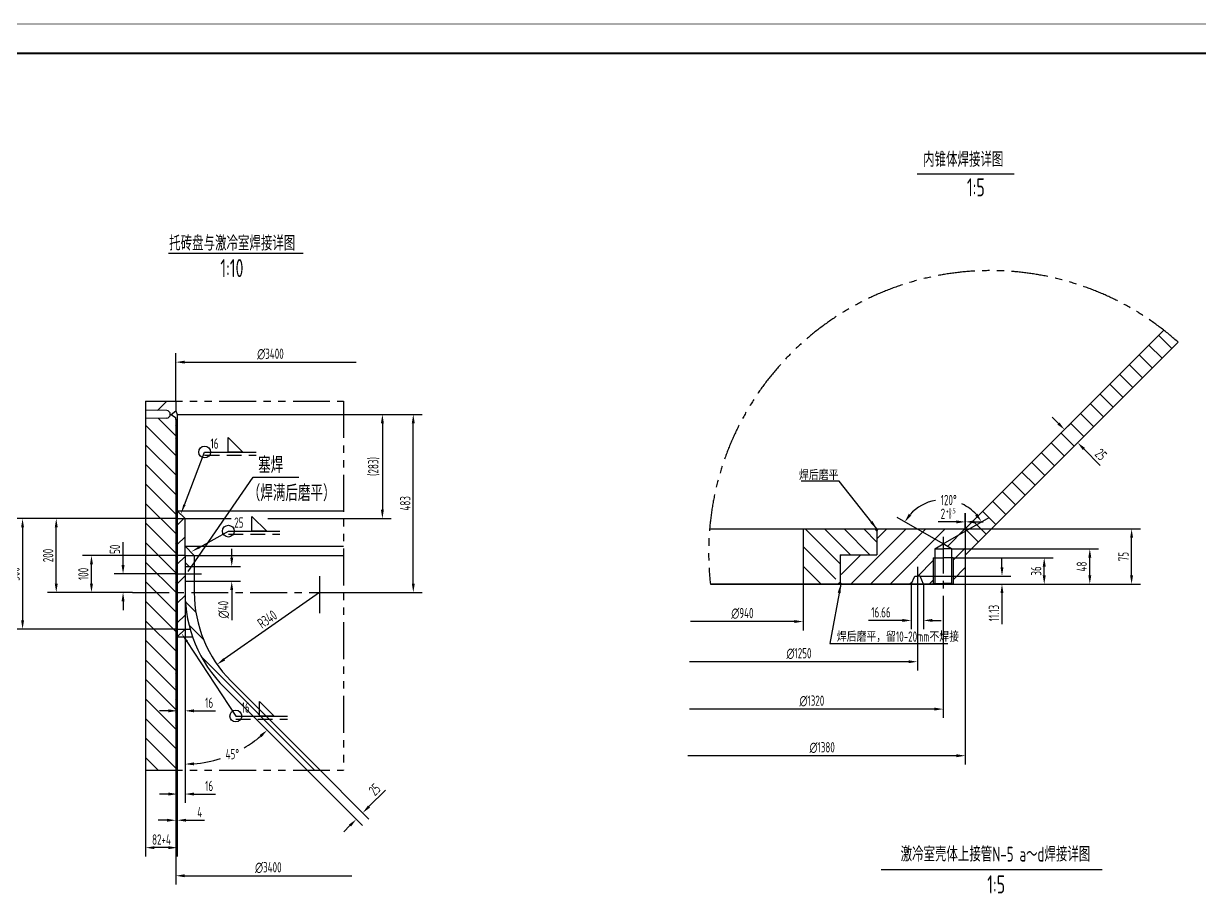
# Model space of a CAD drawing. Extents: x -2 to 23782, y -2 to 16822.
# Drawn here: x 9258 to 17238, y 10922 to 16822 of the extents above; entities that cross this region are included whole.
import ezdxf
from ezdxf.enums import TextEntityAlignment as Align

# ---------------------------------------------------------------- set-up
doc = ezdxf.new("R2010")
doc.units = 0
doc.header["$LTSCALE"] = 200
doc.header["$MEASUREMENT"] = 0
for name, pattern in [('F', [0.75, 0.5, -0.25]), ('G', [2, 1.25, -0.25, 0.25, -0.25]), ('K', [2.5, 1.25, -0.25, 0.25, -0.25, 0.25, -0.25])]:
    doc.linetypes.add(name, pattern=pattern)
doc.layers.get('0').update_dxf_attribs({"linetype": 'CONTINUOUS'})
doc.layers.get('DEFPOINTS').update_dxf_attribs({"linetype": 'CONTINUOUS'})
for name, color, linetype in [('01', 7, 'CONTINUOUS'), ('02', 1, 'CONTINUOUS'), ('04', 2, 'F'), ('05', 4, 'G'), ('07', 6, 'K'), ('08', 1, 'CONTINUOUS'), ('11', 3, 'CONTINUOUS'), ('13', 3, 'CONTINUOUS')]:
    doc.layers.add(name, color=color, linetype=linetype)
doc.styles.get("Standard").update_dxf_attribs({"font": 'isocp.shx', "width": 0.707, "bigfont": 'intecad.shx'})
doc.dimstyles.new('INTE', dxfattribs={"dimscale": 20, "dimtxt": 3.5, "dimasz": 3, "dimexe": 3, "dimexo": 0, "dimgap": 1, "dimtad": 1, "dimdec": 3, "dimdsep": 46, "dimtxsty": 'Standard', "dimcen": 0, "dimclrd": 1, "dimclre": 1, "dimclrt": 3, "dimaunit": 1, "dimadec": 0, "dimazin": 0, "dimtfac": 1, "dimtdec": 4, "dimtofl": 0, "dimtmove": 0, "dimatfit": 0, "dimfxl": 0, "dimtzin": 0, "dimarcsym": 0})
doc.dimstyles.new('INTE$2', dxfattribs={"dimscale": 20, "dimtxt": 3.5, "dimasz": 3, "dimexe": 3, "dimexo": 0, "dimgap": 1, "dimtad": 1, "dimtih": 1, "dimtoh": 1, "dimdec": 3, "dimdsep": 46, "dimtxsty": 'Standard', "dimcen": 0, "dimclrd": 1, "dimclre": 1, "dimclrt": 3, "dimaunit": 1, "dimadec": 3, "dimazin": 0, "dimtfac": 1, "dimtdec": 4, "dimtofl": 0, "dimtmove": 0, "dimatfit": 0, "dimfxl": 0, "dimtzin": 0, "dimarcsym": 0})
pattern_1 = [(135, (-5774.82, -19891.4), (-66.29126, -66.29126), [])]
pattern_2 = [(135, (-1336.6, -13133.7), (-66.29126, -66.29126), [])]

# ---------------------------------------------------------------- blocks, each defined once
blk = doc.blocks.new('*D109')
at = {"color": 1, "linetype": 'ByBlock'}
blk.add_line((11266.7, 12964.4), (10620.2, 12510.4), dxfattribs=at)
blk.add_solid([(10614.5, 12518.6), (10625.9, 12502.2), (10571.1, 12475.9)], dxfattribs=at)
at = {"layer": 'DEFPOINTS', "color": 0, "linetype": 'ByBlock'}
for p in [(11266.7, 12964.4), (10571.1, 12475.9)]:
    blk.add_point(p, dxfattribs=at)
at = {"color": 3, "linetype": 'ByBlock', "insert": (10911.8, 12782.4), "char_height": 70, "attachment_point": 5, "rotation": 35.07858}
blk.add_mtext('R340', dxfattribs=at)
blk = doc.blocks.new('*D110')
at = {"color": 1, "linetype": 'ByBlock'}
for p, q in [((10301.7, 12714.4), (10301.7, 12100.9)), ((10354.2, 12714.4), (10354.2, 12100.9)), ((10241.7, 12160.9), (10181.7, 12160.9)), ((10414.2, 12160.9), (10561.2, 12160.9))]:
    blk.add_line(p, q, dxfattribs=at)
for points in [[(10241.7, 12170.9), (10241.7, 12150.9), (10301.7, 12160.9)], [(10414.2, 12170.9), (10414.2, 12150.9), (10354.2, 12160.9)]]:
    blk.add_solid(points, dxfattribs=at)
at = {"layer": 'DEFPOINTS', "color": 0, "linetype": 'ByBlock'}
for p in [(10301.7, 12714.4), (10354.2, 12714.4), (10354.2, 12160.9)]:
    blk.add_point(p, dxfattribs=at)
at = {"color": 3, "linetype": 'ByBlock', "insert": (10517.7, 12215.9), "char_height": 70, "attachment_point": 5}
blk.add_mtext('16', dxfattribs=at)
blk = doc.blocks.new('*D111')
at = {"color": 1, "linetype": 'ByBlock'}
for p, q in [((10301.7, 13464.4), (9191.7, 13464.4)), ((9251.7, 13404.4), (9251.7, 12774.4)), ((10301.7, 12714.4), (9191.7, 12714.4))]:
    blk.add_line(p, q, dxfattribs=at)
for points in [[(9241.7, 13404.4), (9261.7, 13404.4), (9251.7, 13464.4)], [(9241.7, 12774.4), (9261.7, 12774.4), (9251.7, 12714.4)]]:
    blk.add_solid(points, dxfattribs=at)
at = {"layer": 'DEFPOINTS', "color": 0, "linetype": 'ByBlock'}
for p in [(10301.7, 13464.4), (9251.7, 12714.4), (10301.7, 12714.4)]:
    blk.add_point(p, dxfattribs=at)
at = {"color": 3, "linetype": 'ByBlock', "insert": (9196.7, 13089.4), "char_height": 70, "attachment_point": 5, "rotation": 90}
blk.add_mtext('300', dxfattribs=at)
blk = doc.blocks.new('*D112')
at = {"color": 1, "linetype": 'ByBlock'}
for p, q in [((10301.7, 13464.4), (9420.2, 13464.4)), ((9480.2, 13024.4), (9480.2, 13404.4)), ((9996.9, 12964.4), (9420.2, 12964.4))]:
    blk.add_line(p, q, dxfattribs=at)
for points in [[(9470.2, 13404.4), (9490.2, 13404.4), (9480.2, 13464.4)], [(9470.2, 13024.4), (9490.2, 13024.4), (9480.2, 12964.4)]]:
    blk.add_solid(points, dxfattribs=at)
at = {"layer": 'DEFPOINTS', "color": 0, "linetype": 'ByBlock'}
for p in [(9480.2, 13464.4), (10301.7, 13464.4), (9996.9, 12964.4)]:
    blk.add_point(p, dxfattribs=at)
at = {"color": 3, "linetype": 'ByBlock', "insert": (9425.2, 13214.4), "char_height": 70, "attachment_point": 5, "rotation": 90}
blk.add_mtext('200', dxfattribs=at)
blk = doc.blocks.new('*D113')
at = {"color": 1, "linetype": 'ByBlock'}
for p, q in [((10354.2, 13214.4), (9659.2, 13214.4)), ((9719.2, 13024.4), (9719.2, 13154.4)), ((9996.9, 12964.4), (9659.2, 12964.4))]:
    blk.add_line(p, q, dxfattribs=at)
for points in [[(9709.2, 13154.4), (9729.2, 13154.4), (9719.2, 13214.4)], [(9709.2, 13024.4), (9729.2, 13024.4), (9719.2, 12964.4)]]:
    blk.add_solid(points, dxfattribs=at)
at = {"layer": 'DEFPOINTS', "color": 0, "linetype": 'ByBlock'}
for p in [(9719.2, 13214.4), (10354.2, 13214.4), (9996.9, 12964.4)]:
    blk.add_point(p, dxfattribs=at)
at = {"color": 3, "linetype": 'ByBlock', "insert": (9664.2, 13089.4), "char_height": 70, "attachment_point": 5, "rotation": 90}
blk.add_mtext('100', dxfattribs=at)
blk = doc.blocks.new('*D114')
at = {"color": 1, "linetype": 'ByBlock'}
for p, q in [((9933.6, 13149.4), (9933.6, 13303.9)), ((10287.9, 13089.4), (9873.6, 13089.4)), ((9996.9, 12964.4), (9873.6, 12964.4)), ((9933.6, 12904.4), (9933.6, 12844.4))]:
    blk.add_line(p, q, dxfattribs=at)
for points in [[(9923.6, 13149.4), (9943.6, 13149.4), (9933.6, 13089.4)], [(9923.6, 12904.4), (9943.6, 12904.4), (9933.6, 12964.4)]]:
    blk.add_solid(points, dxfattribs=at)
at = {"layer": 'DEFPOINTS', "color": 0, "linetype": 'ByBlock'}
for p in [(9933.6, 13089.4), (10287.9, 13089.4), (9996.9, 12964.4)]:
    blk.add_point(p, dxfattribs=at)
at = {"color": 3, "linetype": 'ByBlock', "insert": (9878.6, 13256.7), "char_height": 70, "attachment_point": 5, "rotation": 90}
blk.add_mtext('50', dxfattribs=at)
blk = doc.blocks.new('*D115')
at = {"color": 1, "linetype": 'ByBlock'}
for p, q in [((10671, 13199.4), (10671, 13259.4)), ((10416.7, 13139.4), (10731, 13139.4)), ((10416.7, 13039.4), (10731, 13039.4)), ((10671, 12979.4), (10671, 12775.5))]:
    blk.add_line(p, q, dxfattribs=at)
for points in [[(10661, 13199.4), (10681, 13199.4), (10671, 13139.4)], [(10661, 12979.4), (10681, 12979.4), (10671, 13039.4)]]:
    blk.add_solid(points, dxfattribs=at)
at = {"layer": 'DEFPOINTS', "color": 0, "linetype": 'ByBlock'}
for p in [(10416.7, 13139.4), (10416.7, 13039.4), (10671, 13039.4)]:
    blk.add_point(p, dxfattribs=at)
at = {"color": 3, "linetype": 'ByBlock', "insert": (10616, 12847.4), "char_height": 70, "attachment_point": 5, "rotation": 90}
blk.add_mtext('∅40', dxfattribs=at)
blk = doc.blocks.new('*D116')
at = {"color": 1, "linetype": 'ByBlock'}
blk.add_line((10354.2, 12586.5), (10354.1, 11739.4), dxfattribs=at)
for start, end in [(300.64101, 310.63099), (274.3629, 287.7996)]:
    blk.add_arc((10354.2, 12586.5), 787, start, end, dxfattribs=at)
for points in [[(10859.9, 11996.5), (10873.5, 11981.8), (10910.7, 12030)], [(10414.4, 11791.7), (10413.7, 11811.7), (10354.1, 11799.4)]]:
    blk.add_solid(points, dxfattribs=at)
at = {"layer": 'DEFPOINTS', "color": 0, "linetype": 'ByBlock'}
for p in [(10354.2, 12957.6), (10354.2, 12714.4), (10621.5, 12319.2), (10557.8, 11826.2), (11182.1, 11758.6)]:
    blk.add_point(p, dxfattribs=at)
at = {"color": 3, "linetype": 'ByBlock', "insert": (10675, 11867.8), "char_height": 70, "attachment_point": 5}
blk.add_mtext('45°', dxfattribs=at)
blk = doc.blocks.new('*D117')
at = {"color": 1, "linetype": 'ByBlock'}
for p, q in [((10291.7, 11758.6), (10291.7, 11359)), ((10301.7, 11758.6), (10301.7, 11359)), ((10231.7, 11419), (10171.7, 11419)), ((10361.7, 11419), (10486.5, 11419))]:
    blk.add_line(p, q, dxfattribs=at)
for points in [[(10231.7, 11429), (10231.7, 11409), (10291.7, 11419)], [(10361.7, 11429), (10361.7, 11409), (10301.7, 11419)]]:
    blk.add_solid(points, dxfattribs=at)
at = {"layer": 'DEFPOINTS', "color": 0, "linetype": 'ByBlock'}
for p in [(10291.7, 11758.6), (10301.7, 11758.6), (10301.7, 11419)]:
    blk.add_point(p, dxfattribs=at)
at = {"color": 3, "linetype": 'ByBlock', "insert": (10454.1, 11474), "char_height": 70, "attachment_point": 5}
blk.add_mtext('4', dxfattribs=at)
blk = doc.blocks.new('*D118')
at = {"color": 1, "linetype": 'ByBlock'}
for p, q in [((11182.1, 11758.6), (11558.1, 11382.5)), ((11226.3, 11802.8), (11602.3, 11426.7)), ((11602.3, 11511.6), (11713.9, 11623.1)), ((11473.3, 11382.5), (11430.8, 11340.1))]:
    blk.add_line(p, q, dxfattribs=at)
for points in [[(11595.2, 11518.7), (11609.4, 11504.5), (11559.9, 11469.2)], [(11466.2, 11389.6), (11480.3, 11375.5), (11515.7, 11425)]]:
    blk.add_solid(points, dxfattribs=at)
at = {"layer": 'DEFPOINTS', "color": 0, "linetype": 'ByBlock'}
for p in [(11182.1, 11758.6), (11226.3, 11802.8), (11559.9, 11469.2)]:
    blk.add_point(p, dxfattribs=at)
at = {"color": 3, "linetype": 'ByBlock', "insert": (11640.4, 11627.5), "char_height": 70, "attachment_point": 5, "rotation": 45}
blk.add_mtext('25', dxfattribs=at)
blk = doc.blocks.new('*D119')
at = {"color": 1, "linetype": 'ByBlock'}
for q in [(15186.4, 13472.9), (15810.7, 13472.9)]:
    blk.add_line((15498.5, 13292.7), q, dxfattribs=at)
for start, end in [(100.08608, 138.53746), (41.46254, 64.84053)]:
    blk.add_arc((15498.5, 13292.7), 300.4, start, end, dxfattribs=at)
for points in [[(15281.5, 13485.7), (15265.3, 13497.4), (15238.4, 13442.9)], [(15731.8, 13497.4), (15715.5, 13485.7), (15758.7, 13442.9)]]:
    blk.add_solid(points, dxfattribs=at)
at = {"layer": 'DEFPOINTS', "color": 0, "linetype": 'ByBlock'}
for p in [(15395.8, 13575), (15441.2, 13259.5), (15498.5, 13292.7), (15498.5, 13292.7), (15555.9, 13259.5)]:
    blk.add_point(p, dxfattribs=at)
at = {"color": 3, "linetype": 'ByBlock', "insert": (15536.1, 13590.7), "char_height": 70, "attachment_point": 5}
blk.add_mtext('120°', dxfattribs=at)
blk = doc.blocks.new('*D120')
at = {"color": 1, "linetype": 'ByBlock'}
for p, q in [((15281.9, 13019.5), (15281.9, 12714.1)), ((15365.2, 13019.5), (15365.2, 12714.1)), ((15221.9, 12774.1), (14990.8, 12774.1)), ((15425.2, 12774.1), (15485.2, 12774.1))]:
    blk.add_line(p, q, dxfattribs=at)
for points in [[(15221.9, 12784.1), (15221.9, 12764.1), (15281.9, 12774.1)], [(15425.2, 12784.1), (15425.2, 12764.1), (15365.2, 12774.1)]]:
    blk.add_solid(points, dxfattribs=at)
at = {"layer": 'DEFPOINTS', "color": 0, "linetype": 'ByBlock'}
for p in [(15281.9, 13019.5), (15365.2, 13019.5), (15281.9, 12774.1)]:
    blk.add_point(p, dxfattribs=at)
at = {"color": 3, "linetype": 'ByBlock', "insert": (15076.3, 12829.1), "char_height": 70, "attachment_point": 5}
blk.add_mtext('16.66', dxfattribs=at)
blk = doc.blocks.new('*D121')
at = {"color": 1, "linetype": 'ByBlock'}
for p, q in [((15648.5, 13394.5), (16837, 13394.5)), ((16777, 13079.5), (16777, 13334.5)), ((15648.5, 13019.5), (16837, 13019.5))]:
    blk.add_line(p, q, dxfattribs=at)
for points in [[(16767, 13334.5), (16787, 13334.5), (16777, 13394.5)], [(16767, 13079.5), (16787, 13079.5), (16777, 13019.5)]]:
    blk.add_solid(points, dxfattribs=at)
at = {"layer": 'DEFPOINTS', "color": 0, "linetype": 'ByBlock'}
for p in [(15648.5, 13394.5), (16777, 13394.5), (15648.5, 13019.5)]:
    blk.add_point(p, dxfattribs=at)
at = {"color": 3, "linetype": 'ByBlock', "insert": (16722, 13207), "char_height": 70, "attachment_point": 5, "rotation": 90}
blk.add_mtext('75', dxfattribs=at)
blk = doc.blocks.new('*D122')
at = {"color": 1, "linetype": 'ByBlock'}
for p, q in [((15555.9, 13259.5), (16553.5, 13259.5)), ((16493.5, 13079.5), (16493.5, 13199.5)), ((15566, 13019.5), (16553.5, 13019.5))]:
    blk.add_line(p, q, dxfattribs=at)
for points in [[(16483.5, 13199.5), (16503.5, 13199.5), (16493.5, 13259.5)], [(16483.5, 13079.5), (16503.5, 13079.5), (16493.5, 13019.5)]]:
    blk.add_solid(points, dxfattribs=at)
at = {"layer": 'DEFPOINTS', "color": 0, "linetype": 'ByBlock'}
for p in [(15555.9, 13259.5), (16493.5, 13259.5), (15566, 13019.5)]:
    blk.add_point(p, dxfattribs=at)
at = {"color": 3, "linetype": 'ByBlock', "insert": (16438.5, 13139.5), "char_height": 70, "attachment_point": 5, "rotation": 90}
blk.add_mtext('48', dxfattribs=at)
blk = doc.blocks.new('*D123')
at = {"color": 1, "linetype": 'ByBlock'}
for p, q in [((15566, 13199.5), (16244.2, 13199.5)), ((16184.2, 13079.5), (16184.2, 13139.5)), ((15566, 13019.5), (16244.2, 13019.5))]:
    blk.add_line(p, q, dxfattribs=at)
for points in [[(16174.2, 13139.5), (16194.2, 13139.5), (16184.2, 13199.5)], [(16174.2, 13079.5), (16194.2, 13079.5), (16184.2, 13019.5)]]:
    blk.add_solid(points, dxfattribs=at)
at = {"layer": 'DEFPOINTS', "color": 0, "linetype": 'ByBlock'}
for p in [(15566, 13199.5), (16184.2, 13199.5), (15566, 13019.5)]:
    blk.add_point(p, dxfattribs=at)
at = {"color": 3, "linetype": 'ByBlock', "insert": (16129.2, 13109.5), "char_height": 70, "attachment_point": 5, "rotation": 90}
blk.add_mtext('36', dxfattribs=at)
blk = doc.blocks.new('*D124')
at = {"color": 1, "linetype": 'ByBlock'}
for p, q in [((15897.5, 13135.2), (15897.5, 13195.2)), ((15341.6, 13075.2), (15957.5, 13075.2)), ((15365.2, 13019.5), (15957.5, 13019.5)), ((15897.5, 12959.5), (15897.5, 12748.6))]:
    blk.add_line(p, q, dxfattribs=at)
for points in [[(15887.5, 13135.2), (15907.5, 13135.2), (15897.5, 13075.2)], [(15887.5, 12959.5), (15907.5, 12959.5), (15897.5, 13019.5)]]:
    blk.add_solid(points, dxfattribs=at)
at = {"layer": 'DEFPOINTS', "color": 0, "linetype": 'ByBlock'}
for p in [(15341.6, 13075.2), (15365.2, 13019.5), (15897.5, 13019.5)]:
    blk.add_point(p, dxfattribs=at)
at = {"color": 3, "linetype": 'ByBlock', "insert": (15842.5, 12824.1), "char_height": 70, "attachment_point": 5, "rotation": 90}
blk.add_mtext('11.13', dxfattribs=at)
blk = doc.blocks.new('*D125')
at = {"color": 1, "linetype": 'ByBlock'}
for p, q in [((16279.9, 14110.6), (16237.4, 14153)), ((16322.3, 14068.1), (16364.7, 14110.6)), ((16410.7, 13979.7), (16453.1, 14022.2)), ((16453.1, 13937.3), (16564.6, 13825.8))]:
    blk.add_line(p, q, dxfattribs=at)
for points in [[(16286.9, 14117.6), (16272.8, 14103.5), (16322.3, 14068.1)], [(16460.2, 13944.4), (16446, 13930.2), (16410.7, 13979.7)]]:
    blk.add_solid(points, dxfattribs=at)
at = {"layer": 'DEFPOINTS', "color": 0, "linetype": 'ByBlock'}
for p in [(16322.3, 14068.1), (16410.7, 13979.7), (16410.7, 13979.7)]:
    blk.add_point(p, dxfattribs=at)
at = {"color": 3, "linetype": 'ByBlock', "insert": (16569, 13899.2), "char_height": 70, "attachment_point": 5, "rotation": 315}
blk.add_mtext('25', dxfattribs=at)
blk = doc.blocks.new('*U308', base_point=(10325, 13493.7))
at = {"layer": '01'}
blk.add_lwpolyline([(10646.9, 14015.9), (10746.9, 13915.9), (10646.9, 13915.9)], close=True, dxfattribs=at)
blk.add_circle((10486.9, 13915.9), 40, dxfattribs=at)
at = {"layer": '02'}
blk.add_lwpolyline([(10350, 13559), (10486.9, 13915.9), (10836.9, 13915.9)], dxfattribs=at)
blk.add_lwpolyline([(10325, 13493.7, 0, 16, 0), (10350, 13559, 16, 16, 0)], format="xyseb", dxfattribs=at)
at = {"layer": '04'}
blk.add_line((10486.9, 13894.9), (10836.9, 13894.9), dxfattribs=at)
at = {"layer": '13', "width": 0.707}
blk.add_text('16', height=70, dxfattribs=at).set_placement((10526.9, 13938.9))
blk = doc.blocks.new('*U309', base_point=(10393.2, 13238))
at = {"layer": '01'}
blk.add_lwpolyline([(10808.1, 13479.6), (10908.1, 13379.6), (10808.1, 13379.6)], close=True, dxfattribs=at)
blk.add_circle((10648.1, 13379.6), 40, dxfattribs=at)
at = {"layer": '02'}
blk.add_lwpolyline([(10454.4, 13272), (10648.1, 13379.6), (10998.1, 13379.6)], dxfattribs=at)
blk.add_lwpolyline([(10393.2, 13238, 0, 16, 0), (10454.4, 13272, 16, 16, 0)], format="xyseb", dxfattribs=at)
at = {"layer": '04'}
blk.add_line((10648.1, 13358.6), (10998.1, 13358.6), dxfattribs=at)
at = {"layer": '13', "width": 0.707}
blk.add_text('25', height=70, dxfattribs=at).set_placement((10688.1, 13402.6))
blk = doc.blocks.new('*U310', base_point=(10328.8, 12689))
at = {"layer": '01'}
blk.add_lwpolyline([(10858.4, 12225.2), (10958.4, 12125.2), (10858.4, 12125.2)], close=True, dxfattribs=at)
blk.add_circle((10698.4, 12125.2), 40, dxfattribs=at)
at = {"layer": '02'}
blk.add_lwpolyline([(10328.8, 12689, 0, 16, 0), (10367.2, 12630.5, 16, 16, 0)], format="xyseb", dxfattribs=at)
blk.add_lwpolyline([(10367.2, 12630.5), (10698.4, 12125.2), (11048.4, 12125.2)], dxfattribs=at)
at = {"layer": '04'}
blk.add_line((10698.4, 12104.2), (11048.4, 12104.2), dxfattribs=at)
at = {"layer": '13', "width": 0.707}
blk.add_text('16', height=70, dxfattribs=at).set_placement((10738.4, 12148.2))
blk = doc.blocks.new('*D311')
at = {"color": 1, "linetype": 'ByBlock'}
for p, q in [((11428.9, 14171.9), (11753.3, 14171.9)), ((11693.3, 14111.9), (11693.3, 13524.4)), ((11428.9, 13464.4), (11753.3, 13464.4))]:
    blk.add_line(p, q, dxfattribs=at)
for points in [[(11683.3, 14111.9), (11703.3, 14111.9), (11693.3, 14171.9)], [(11683.3, 13524.4), (11703.3, 13524.4), (11693.3, 13464.4)]]:
    blk.add_solid(points, dxfattribs=at)
at = {"layer": 'DEFPOINTS', "color": 0, "linetype": 'ByBlock'}
for p in [(11428.9, 14171.9), (11428.9, 13464.4), (11693.3, 13464.4)]:
    blk.add_point(p, dxfattribs=at)
at = {"color": 3, "linetype": 'ByBlock', "insert": (11634.8, 13818.2), "char_height": 70, "attachment_point": 5, "rotation": 90}
blk.add_mtext('(283)', dxfattribs=at)
blk = doc.blocks.new('*D312')
at = {"color": 1, "linetype": 'ByBlock'}
for p, q in [((11428.9, 14171.9), (11963, 14171.9)), ((11903, 13024.4), (11903, 14111.9)), ((11428.9, 12964.4), (11963, 12964.4))]:
    blk.add_line(p, q, dxfattribs=at)
for points in [[(11893, 14111.9), (11913, 14111.9), (11903, 14171.9)], [(11893, 13024.4), (11913, 13024.4), (11903, 12964.4)]]:
    blk.add_solid(points, dxfattribs=at)
at = {"layer": 'DEFPOINTS', "color": 0, "linetype": 'ByBlock'}
for p in [(11428.9, 14171.9), (11903, 14171.9), (11428.9, 12964.4)]:
    blk.add_point(p, dxfattribs=at)
at = {"color": 3, "linetype": 'ByBlock', "insert": (11848, 13568.2), "char_height": 70, "attachment_point": 5, "rotation": 90}
blk.add_mtext('483', dxfattribs=at)
blk = doc.blocks.new('*D335')
at = {"color": 1, "linetype": 'ByBlock'}
for p, q in [((10354.2, 12714.4), (10354.2, 11536.4)), ((10301.7, 12661.9), (10301.7, 11536.4)), ((10241.7, 11596.4), (10181.7, 11596.4)), ((10414.2, 11596.4), (10561.2, 11596.4))]:
    blk.add_line(p, q, dxfattribs=at)
for points in [[(10241.7, 11606.4), (10241.7, 11586.4), (10301.7, 11596.4)], [(10414.2, 11606.4), (10414.2, 11586.4), (10354.2, 11596.4)]]:
    blk.add_solid(points, dxfattribs=at)
at = {"layer": 'DEFPOINTS', "color": 0, "linetype": 'ByBlock'}
for p in [(10354.2, 12714.4), (10301.7, 12661.9), (10354.2, 11596.4)]:
    blk.add_point(p, dxfattribs=at)
at = {"color": 3, "linetype": 'ByBlock', "insert": (10517.7, 11651.4), "char_height": 70, "attachment_point": 5}
blk.add_mtext('16', dxfattribs=at)
blk = doc.blocks.new('*D336')
at = {"color": 1, "linetype": 'ByBlock'}
for p, q in [((10086.7, 11758.6), (10086.7, 11173)), ((10301.7, 11758.6), (10301.7, 11173)), ((10241.7, 11233), (10146.7, 11233))]:
    blk.add_line(p, q, dxfattribs=at)
for points in [[(10146.7, 11243), (10146.7, 11223), (10086.7, 11233)], [(10241.7, 11243), (10241.7, 11223), (10301.7, 11233)]]:
    blk.add_solid(points, dxfattribs=at)
at = {"layer": 'DEFPOINTS', "color": 0, "linetype": 'ByBlock'}
for p in [(10086.7, 11758.6), (10301.7, 11758.6), (10086.7, 11233)]:
    blk.add_point(p, dxfattribs=at)
at = {"color": 3, "linetype": 'ByBlock', "insert": (10194.2, 11288), "char_height": 70, "attachment_point": 5}
blk.add_mtext('82+4', dxfattribs=at)
blk = doc.blocks.new('*U350')
at = {"layer": '02'}
for points, const_width in [([(1189, 841), (0, 841)], 0.25), ([(1179, 831), (25, 831)], 0.7)]:
    blk.add_lwpolyline(points, dxfattribs=dict(at, const_width=const_width))
blk = doc.blocks.new('*D360')
at = {"color": 1, "linetype": 'ByBlock'}
for p, q in [((15648.5, 13394.4), (15648.5, 13502.5)), ((15650.2, 13406.8), (15650.2, 13502.5)), ((15588.5, 13442.5), (15464.5, 13442.5)), ((15710.2, 13442.5), (15770.2, 13442.5))]:
    blk.add_line(p, q, dxfattribs=at)
for points in [[(15588.5, 13452.5), (15588.5, 13432.5), (15648.5, 13442.5)], [(15710.2, 13452.5), (15710.2, 13432.5), (15650.2, 13442.5)]]:
    blk.add_solid(points, dxfattribs=at)
at = {"layer": 'DEFPOINTS', "color": 0, "linetype": 'ByBlock'}
for p in [(15648.5, 13442.5), (15650.2, 13406.8), (15648.5, 13394.4)]:
    blk.add_point(p, dxfattribs=at)
at = {"color": 3, "linetype": 'ByBlock', "insert": (15496.5, 13497.5), "char_height": 70, "attachment_point": 5}
blk.add_mtext('2', dxfattribs=at)

msp = doc.modelspace()

# ---------------------------------------------------------------- hatches: boundary and pattern name
at = {"layer": '08'}
h = msp.add_hatch(dxfattribs=at)
h.set_pattern_fill('ANSI31', color=256, scale=750, angle=90, style=0)
h.set_pattern_definition(pattern_2)
h.paths.add_polyline_path([(15648.6187, 13394.4606), (15737.0071, 13306.0722), (17092.4138, 14661.479, 0.016408986), (16996.0397, 14741.8816)])
h = msp.add_hatch(dxfattribs=at)
h.set_pattern_fill('ANSI31', color=256, scale=1200, style=0)
h.paths.add_polyline_path([(10086.7086, 14261.6255), (10086.7086, 14200.6696), (10229.863, 14196.921, -0.406566259), (10254.2086, 14171.9296), (10259.2086, 14171.9296), (10291.7086, 14194.6863), (10291.7086, 14261.6255)])
h = msp.add_hatch(dxfattribs=at)
h.set_pattern_fill('ANSI31', color=256, scale=750, angle=90, style=0)
h.set_pattern_definition(pattern_1)
h.paths.add_polyline_path([(10086.7086, 12964.4296), (10291.7086, 12964.4296), (10291.7086, 14149.1728), (10259.2086, 14171.9296), (10254.2086, 14171.9296, -0.406566259), (10229.863, 14146.9381), (10086.7086, 14143.1895)])
h.paths.add_polyline_path([(10086.7086, 11758.5789), (10291.7086, 11758.5789), (10291.7086, 12964.4296), (10086.7086, 12964.4296)])
h = msp.add_hatch(dxfattribs=at)
h.set_pattern_fill('ANSI31', color=256, scale=500, style=0)
h.paths.add_polyline_path([(10301.7086, 14131.2984), (10291.7086, 14137.0719), (10291.7086, 13089.4296), (10301.7086, 13089.4296)])
h = msp.add_hatch(dxfattribs=at)
h.set_pattern_fill('ANSI31', color=256, scale=750, style=0)
h.set_pattern_definition([(45, (-5774.82, -19891.4), (-66.29126, 66.29126), [])])
h.paths.add_polyline_path([(10301.7086, 13089.4296), (10354.2086, 13089.4296), (10354.2086, 13214.4296), (10354.2086, 13464.4296), (10301.7086, 13464.4296)])
h.paths.add_polyline_path([(10354.2086, 13089.4296), (10301.7086, 13089.4296), (10301.7086, 12964.4296), (10354.2086, 12964.4296)])
h.paths.add_polyline_path([(10301.7086, 12714.4296), (10354.2086, 12714.4296), (10354.2344, 12957.5555, -0.001883324), (10354.2086, 12964.4296), (10301.7086, 12964.4296)])
h = msp.add_hatch(dxfattribs=at)
h.set_pattern_fill('ANSI31', color=256, scale=750, angle=90, style=0)
h.set_pattern_definition(pattern_2)
h.paths.add_polyline_path([(14798.5372, 13219.5421), (15048.5372, 13219.5421), (15048.5372, 13394.5421), (14548.5372, 13394.5421), (14548.5372, 13019.5421), (14746.0216, 13019.5421), (14798.5372, 13094.5421)])
h = msp.add_hatch(dxfattribs=at)
h.set_pattern_fill('ANSI31', color=256, scale=750, style=0)
h.set_pattern_definition([(45, (-1336.6, -13133.7), (-66.29126, 66.29126), [])])
h.paths.add_polyline_path([(15431.0372, 13199.5421), (15441.1622, 13199.5421), (15441.1622, 13259.5421), (15498.5372, 13292.6676), (15555.9122, 13259.5421), (15555.9122, 13199.5421), (15566.0372, 13199.5421), (15566.0372, 13019.5421), (15648.5372, 13019.5421), (15648.5372, 13394.5421), (15048.5372, 13394.5421), (15048.5372, 13219.5421), (14798.5372, 13219.5421), (14798.5372, 13094.5421), (14851.0527, 13019.5421), (15281.8872, 13019.5421), (15305.5092, 13075.1921), (15323.5372, 13075.1921), (15341.5652, 13075.1921), (15365.1872, 13019.5421), (15431.0372, 13019.5421)])
h = msp.add_hatch(dxfattribs=at)
h.set_pattern_fill('ANSI31', color=256, scale=750, angle=90, style=0)
h.set_pattern_definition(pattern_1)
h.paths.add_polyline_path([(10416.7086, 13167.3317), (10416.7086, 13214.4296), (10354.2086, 13214.4296), (10354.2086, 13139.4296), (10397.4241, 13139.4296)])
h.paths.add_polyline_path([(10416.7086, 12964.4296), (10354.2086, 12964.4296, 0.198912367), (10621.4736, 12319.1946), (11182.0893, 11758.5789), (11270.4777, 11758.5789), (10665.6678, 12363.3888, -0.198912367)])
h = msp.add_hatch(dxfattribs=at)
h.set_pattern_fill('ANSI31', color=256, scale=500, style=0)
h.paths.add_polyline_path([(10301.7086, 13089.4296), (10291.7086, 13089.4296), (10291.7086, 12964.4296), (10301.7086, 12964.4296)])
h = msp.add_hatch(dxfattribs=at)
h.set_pattern_fill('ANSI31', color=256, scale=500, style=0)
h.paths.add_polyline_path([(10301.7086, 12964.4296), (10291.7086, 12964.4296), (10291.7086, 11758.5789), (10301.7086, 11758.5789)])

# ---------------------------------------------------------------- linework, layer by layer
at = {"color": 1, "linetype": 'ByBlock'}
for p, q in [((10291.7086, 14261.6255), (10291.7086, 14585.8235)), ((10351.7086, 14525.8235), (11516.0183, 14525.8235)), ((14548.5372, 13019.5421), (14548.5372, 12706.6842)), ((15648.5372, 13019.5421), (15648.5372, 11796.4168)), ((15323.5372, 12932.601), (15323.5372, 12434.1276)), ((15498.5372, 12934.7657), (15498.5372, 12112.6799)), ((14488.5372, 12766.6842), (13783.4708, 12766.6842)), ((15263.5372, 12494.1276), (13776.4883, 12494.1276)), ((15438.5372, 12172.6799), (13776.4883, 12172.6799)), ((15588.5372, 11856.4168), (13766.1059, 11856.4168)), ((10291.7086, 11758.5789), (10291.7086, 10982.5191)), ((10351.7086, 11042.5191), (11486.6434, 11042.5191))]:
    msp.add_line(p, q, dxfattribs=at)
for points in [[(10351.7086, 14535.8235), (10351.7086, 14515.8235), (10291.7086, 14525.8235)], [(14488.5372, 12776.6842), (14488.5372, 12756.6842), (14548.5372, 12766.6842)], [(15263.5372, 12504.1276), (15263.5372, 12484.1276), (15323.5372, 12494.1276)], [(15438.5372, 12182.6799), (15438.5372, 12162.6799), (15498.5372, 12172.6799)], [(15588.5372, 11866.4168), (15588.5372, 11846.4168), (15648.5372, 11856.4168)], [(10351.7086, 11052.5191), (10351.7086, 11032.5191), (10291.7086, 11042.5191)]]:
    msp.add_solid(points, dxfattribs=at)
at = {"layer": '01'}
for p, q in [((16996.0397, 14741.8816), (15648.5372, 13394.3791)), ((17092.4138, 14661.479), (15648.5372, 13217.6024)), ((10086.7086, 14261.6255), (10086.7086, 11758.5789)), ((10291.7086, 14261.6255), (10291.7086, 14194.6863)), ((10229.863, 14196.921), (10086.7086, 14200.6696)), ((10229.863, 14146.9381), (10086.7086, 14143.1895)), ((10254.2086, 14171.9296), (10259.2086, 14171.9296)), ((10254.2086, 14171.9296), (10259.2086, 14171.9296)), ((10254.2086, 14171.9296), (10259.2086, 14171.9296)), ((10259.2086, 14171.9296), (10291.7086, 14194.6863)), ((10259.2086, 14171.9296), (10289.2086, 14150.9233)), ((10289.2086, 14150.9233), (10289.2086, 14138.5153)), ((10289.2086, 14138.5153), (10301.7086, 14131.2984)), ((10291.7086, 14194.6863), (10301.7086, 14171.9296)), ((10291.7086, 14137.0719), (10291.7086, 11758.5789)), ((10301.7086, 14171.9296), (11428.8825, 14171.9296)), ((10301.7086, 14171.9296), (10301.7086, 11758.5789)), ((10301.7086, 13517.2256), (11428.8825, 13517.2256)), ((10354.2086, 13464.4296), (10301.7086, 13516.9296)), ((10301.7086, 13464.4296), (10667.6866, 13464.4296)), ((10354.2086, 13214.4296), (10354.2086, 13464.4296)), ((10915.5763, 13464.4296), (11428.8825, 13464.4296)), ((13913.6322, 13394.5421), (15648.5372, 13394.5421)), ((14548.5372, 13394.5421), (14548.5372, 13019.5421)), ((15048.5372, 13382.5421), (15036.5372, 13394.5421)), ((15048.5372, 13382.5421), (15060.5372, 13394.5421)), ((15048.5372, 13382.5421), (15048.5372, 13219.5421)), ((15648.5372, 13394.5421), (15737.0071, 13306.0722)), ((15648.5372, 13394.5421), (15648.5372, 13019.5421)), ((10354.2086, 13276.9296), (11428.8825, 13276.9296)), ((10354.2086, 13276.9296), (10416.7086, 13214.4296)), ((15441.1622, 13259.5421), (15498.5372, 13292.6676)), ((15441.1622, 13259.5421), (15441.1622, 13025.3878)), ((15441.1622, 13259.5421), (15498.5372, 13259.5421)), ((15555.9122, 13259.5421), (15498.5372, 13292.6676)), ((15555.9122, 13259.5421), (15498.5372, 13259.5421)), ((15555.9122, 13259.5421), (15555.9122, 13025.3878)), ((10354.2086, 13214.4296), (11428.8825, 13214.4296)), ((10354.2086, 13214.4296), (10354.2086, 12964.4296)), ((10416.7086, 13214.4296), (10416.7086, 12964.4296)), ((14798.5372, 13219.5421), (15048.5372, 13219.5421)), ((14798.5372, 13219.5421), (14798.5372, 13031.5421)), ((15431.0372, 13199.5421), (15498.5372, 13199.5421)), ((15566.0372, 13199.5421), (15498.5372, 13199.5421)), ((10354.2086, 13139.4296), (10416.7086, 13139.4296)), ((10354.2086, 13039.4296), (10416.7086, 13039.4296)), ((15450.4769, 13019.5421), (13918.8967, 13019.5421)), ((13918.8967, 13019.5421), (15648.5372, 13019.5421)), ((14798.5372, 13031.5421), (14786.5372, 13019.5421)), ((14798.5372, 13031.5421), (14810.5372, 13019.5421)), ((15281.8872, 13019.5421), (15305.5092, 13075.1921)), ((15305.5092, 13075.1921), (15323.5372, 13075.1921)), ((15341.5652, 13075.1921), (15323.5372, 13075.1921)), ((15365.1872, 13019.5421), (15341.5652, 13075.1921)), ((15441.1622, 13025.3878), (15431.0372, 13019.5421)), ((15441.1622, 13025.3878), (15498.5372, 13025.3878)), ((15555.9122, 13025.3878), (15498.5372, 13025.3878)), ((15555.9122, 13025.3878), (15566.0372, 13019.5421)), ((10354.2344, 12957.5555), (10354.2086, 12714.4296)), ((10301.7086, 12714.4296), (10389.1231, 12714.4296)), ((10354.2086, 12714.4296), (10301.7086, 12661.9296)), ((10301.7086, 12661.9296), (10405.8079, 12661.9296)), ((10621.4736, 12319.1946), (11182.0893, 11758.5789)), ((10665.6678, 12363.3888), (11270.4777, 11758.5789))]:
    msp.add_line(p, q, dxfattribs=at)
for centre, radius, start, end in [((10229.2086, 14171.9296), 25, 360, 88.5), ((10229.2086, 14171.9296), 25, 271.5, 0), ((11266.7086, 12964.4296), 912.5, 180, 225), ((11266.7086, 12964.4296), 850, 180, 225)]:
    msp.add_arc(centre, radius, start, end, dxfattribs=at)
at = {"layer": '02'}
for p, q in [((15431.0372, 13199.5421), (15431.0372, 13019.5421)), ((15566.0372, 13199.5421), (15566.0372, 13019.5421))]:
    msp.add_line(p, q, dxfattribs=at)
at = {"layer": '05'}
for p, q in [((15498.5372, 13341.7069), (15498.5372, 12934.7657)), ((10287.8996, 13089.4296), (10466.7585, 13089.4296)), ((15323.5372, 13136.948), (15323.5372, 12932.601)), ((11266.7086, 13074.1316), (11266.7086, 12809.2057)), ((9996.9182, 12964.4296), (11428.8825, 12964.4296))]:
    msp.add_line(p, q, dxfattribs=at)
at = {"layer": '07'}
for p, q in [((10086.7086, 14261.6255), (11428.8825, 14261.6255)), ((11428.8825, 14261.6255), (11428.8825, 11758.5789)), ((10086.7086, 11758.5789), (11428.8825, 11758.5789))]:
    msp.add_line(p, q, dxfattribs=at)
msp.add_arc((15819.579, 13233.7623), 1912.7162, 48.28242882, 186.43049793, dxfattribs=at)
at = {"layer": '08'}
for p, q in [((15321.5193, 15803.1828), (15980.5959, 15803.1828)), ((10241.0665, 15264.7089), (11156.1297, 15264.7089)), ((10375.0721, 13107.0891), (10816.2138, 13745.3646)), ((10816.2138, 13745.3646), (11127.2753, 13745.3646)), ((15650.1584, 13392.9209), (15650.1584, 13406.8322)), ((14984.4736, 12617.7229), (15529.044, 12617.7229)), ((15077.5009, 11084.1139), (16576.8637, 11084.1139))]:
    msp.add_line(p, q, dxfattribs=at)
at = {"layer": 'DEFPOINTS', "color": 0, "linetype": 'ByBlock'}
for p in [(10291.7086, 14261.6255), (14548.5372, 13019.5421), (15648.5372, 13019.5421), (15323.5372, 12932.601), (15498.5372, 12934.7657), (10291.7086, 11758.5789)]:
    msp.add_point(p, dxfattribs=at)

# ---------------------------------------------------------------- block references
at = {"layer": '04', "xscale": 20, "yscale": 20, "zscale": 20}
msp.add_blockref('*U350', (0, 0), dxfattribs=at)
at = {"layer": '08'}
for name, p in [('*U308', (10324.9862, 13493.6519)), ('*U309', (10393.1799, 13237.9582)), ('*U310', (10328.8229, 12689.0439))]:
    msp.add_blockref(name, p, dxfattribs=at)

# ---------------------------------------------------------------- texts
at = {"color": 3, "linetype": 'ByBlock', "char_height": 70, "attachment_point": 5}
for s, insert in [('∅3400', (10933.8634, 14580.8235)), ('∅940', (14136.004, 12821.6842)), ('∅1250', (14520.0128, 12549.1345)), ('∅1320', (14607.5128, 12227.6868)), ('∅1380', (14677.3215, 11911.4168)), ('∅3400', (10919.176, 11097.5191))]:
    msp.add_mtext(s, dxfattribs=dict(at, insert=insert))
at = {"layer": '08', "width": 0.707}
for s, height, p in [('塞焊', 109.375, (10850.1478, 13773.6068)), ('焊后磨平', 70, (14520.2482, 13725.7305)), ('（焊满后磨平）', 109.375, (10779.8918, 13583.0976)), ('+0.5', 35, (15517.237, 13499.9103)), ('0', 35, (15535.9842, 13464.6817)), ('焊后磨平，留10-20mm不焊接', 70, (14777.0182, 12629.4986))]:
    msp.add_text(s, height=height, dxfattribs=at).set_placement(p)
at = {"layer": '11', "width": 0.707}
for s, height, p in [('内锥体焊接详图', 100, (15362.2189, 15850.6104)), ('1:5', 122.5, (15659.8314, 15650.3217)), (' 托砖盘与激冷室焊接详图', 100, (10206.1101, 15282.7981)), ('1:10', 122.5, (10593.7667, 15102.503)), ('1:5', 122.5, (15797.6195, 10922.2584))]:
    msp.add_text(s, height=height, dxfattribs=at).set_placement(p)
msp.add_text('激冷室壳体上接管N-5 a～d焊接详图', height=100, dxfattribs=at).set_placement((15852.9845, 11138.8199), align=Align.CENTER)

# ---------------------------------------------------------------- dimensions: what is measured, and where the dimension line sits
at = {"layer": '08'}
for base, p1, p2, text, picture, middle in [((11693.2688, 13464.4296), (11428.8825, 14171.9296), (11428.8825, 13464.4296), '(283)', '*D311', (11634.7688, 13818.1796)), ((11902.9919, 14171.9296), (11428.8825, 12964.4296), (11428.8825, 14171.9296), '483', '*D312', (11847.9919, 13568.1796)), ((9251.7411, 12714.4296), (10301.7086, 13464.4296), (10301.7086, 12714.4296), '300', '*D111', (9196.7411, 13089.4296)), ((9480.2152, 13464.4296), (9996.9182, 12964.4296), (10301.7086, 13464.4296), '200', '*D112', (9425.2083, 13214.4296)), ((16776.9637, 13394.5421), (15648.5372, 13019.5421), (15648.5372, 13394.5421), '75', '*D121', (16721.9637, 13207.0421)), ((9933.6485, 13089.4296), (9996.9182, 12964.4296), (10287.8996, 13089.4296), '50', '*D114', (9878.6485, 13256.6685)), ((10671.0374, 13039.4296), (10416.7086, 13139.4296), (10416.7086, 13039.4296), '%%c40', '*D115', (10616.0374, 12847.4456)), ((16493.4889, 13259.5421), (15566.0372, 13019.5421), (15555.9122, 13259.5421), '48', '*D122', (16438.4889, 13139.5421)), ((9719.2344, 13214.4296), (9996.9182, 12964.4296), (10354.2086, 13214.4296), '100', '*D113', (9664.2344, 13089.4296)), ((15897.5474, 13019.5421), (15341.5652, 13075.1921), (15365.1872, 13019.5421), '11.13', '*D124', (15842.5474, 12824.0781)), ((16184.2437, 13199.5421), (15566.0372, 13019.5421), (15566.0372, 13199.5421), '36', '*D123', (16129.2437, 13109.5421))]:
    dim = msp.add_linear_dim(base=base, p1=p1, p2=p2, angle=90, text=text, dimstyle='INTE', dxfattribs=at)
    dim.commit()
    dim.dimension.update_dxf_attribs({"geometry": picture, "text_midpoint": middle})
for p1, p2, distance, picture, middle in [((16322.2884, 14068.1303), (16410.6768, 13979.742), 0, '*D125', (16568.9836, 13899.2266)), ((11182.0893, 11758.5789), (11226.2835, 11802.7731), -471.793, '*D118', (11640.4069, 11627.4719))]:
    dim = msp.add_aligned_dim(p1=p1, p2=p2, distance=distance, text='25', dimstyle='INTE', dxfattribs=at)
    dim.commit()
    dim.dimension.update_dxf_attribs({"geometry": picture, "text_midpoint": middle})
for base, line1, line2, text, picture, middle in [((15395.7902, 13574.9627), ((15555.9122, 13259.5421), (15498.5372, 13292.6676)), ((15441.1622, 13259.5421), (15498.5372, 13292.6676)), '120%%d', '*D119', (15536.0904, 13590.7233)), ((10557.8417, 11826.2371), ((10354.2344, 12957.5555), (10354.2086, 12714.4296)), ((10621.4736, 12319.1946), (11182.0893, 11758.5789)), '45%%d', '*D116', (10675.0496, 11867.8056))]:
    dim = msp.add_angular_dim_2l(base=base, line1=line1, line2=line2, text=text, dimstyle='INTE$2', override={"dimazin": 2}, dxfattribs=at)
    dim.commit()
    dim.dimension.update_dxf_attribs({"geometry": picture, "text_midpoint": middle, "dimtype": 162})
for base, p1, p2, text, picture, middle in [((15648.5372, 13442.5131), (15650.1584, 13406.8322), (15648.5372, 13394.3791), '2', '*D360', (15496.5246, 13497.52)), ((15281.8872, 12774.0982), (15365.1872, 13019.5421), (15281.8872, 13019.5421), '16.66', '*D120', (15076.3227, 12829.0982)), ((10354.2086, 12160.8564), (10301.7086, 12714.4296), (10354.2086, 12714.4296), '16', '*D110', (10517.7066, 12215.8564)), ((10354.2086, 11596.4001), (10301.7086, 12661.9296), (10354.2086, 12714.4296), '16', '*D335', (10517.7066, 11651.4001)), ((10086.7086, 11233.0148), (10301.7086, 11758.5789), (10086.7086, 11758.5789), '82+4', '*D336', (10194.2086, 11288.0217)), ((10301.7086, 11419.0023), (10291.7086, 11758.5789), (10301.7086, 11758.5789), '4', '*D117', (10454.0811, 11474.0023))]:
    dim = msp.add_linear_dim(base=base, p1=p1, p2=p2, text=text, dimstyle='INTE', dxfattribs=at)
    dim.commit()
    dim.dimension.update_dxf_attribs({"geometry": picture, "text_midpoint": middle})
dim = msp.add_radius_dim(center=(11266.7086, 12964.4296), mpoint=(10571.0987, 12475.9351), text='R340', dimstyle='INTE', dxfattribs=at)
dim.commit()
dim.dimension.update_dxf_attribs({"geometry": '*D109', "text_midpoint": (10911.8461, 12782.4333)})

# ---------------------------------------------------------------- leaders
at = {"layer": '08', "color": 1}
for points in [[(15048.3165, 13394.5421), (14793.7121, 13718.6651), (14534.3929, 13718.6651)], [(14802.9501, 13019.5421), (14729.8692, 12617.7229), (14984.4736, 12617.7229)]]:
    msp.add_leader(points, dimstyle='INTE', dxfattribs=at)

doc.saveas('drawing.dxf')
